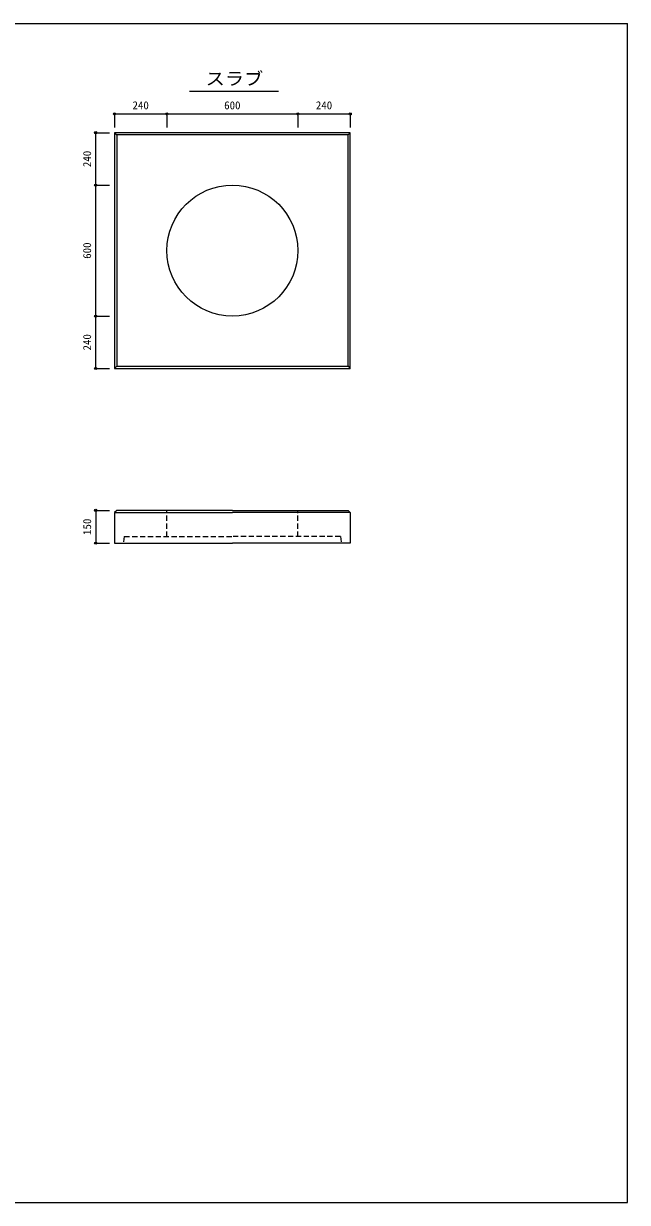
# Model space of a CAD drawing. Units: millimetres at full size, sheet at 1:20. Extents: x -3925 to 3915, y -2795 to 2605.
# Drawn here: x 1148 to 3915, y -2795 to 2605 of the extents above; entities that cross this region are included whole.
import ezdxf
from ezdxf.enums import TextEntityAlignment as Align

# ---------------------------------------------------------------- set-up
doc = ezdxf.new("R2010")
doc.units = ezdxf.units.MM
doc.header["$LTSCALE"] = 20
doc.header["$PDMODE"] = 32
doc.header["$PDSIZE"] = 10
doc.linetypes.add('DASHED1', pattern=[1.8, 1.2, -0.6])
for name, color, linetype in [('0-1_躯体', 3, 'DASHED1'), ('0-3_建具', 7, 'Continuous'), ('F-0_F-0ﾚｲﾔ', 2, 'Continuous')]:
    doc.layers.add(name, color=color, linetype=linetype)
doc.styles.add('ＭＳ ゴシック', font='')
doc.styles.get('ＭＳ ゴシック').set_extended_font_data('MS Gothic')

msp = doc.modelspace()

# ---------------------------------------------------------------- linework, layer by layer
at = {"layer": '0-1_躯体', "linetype": 'Continuous'}
for p, q in [((1564.67, 2104.74), (1574.67, 2094.74)), ((2644.67, 2104.74), (2634.67, 2094.74)), ((1574.67, 1034.74), (1564.67, 1024.74)), ((2634.67, 1034.74), (2644.67, 1024.74)), ((1574.67, 374.74), (1564.67, 364.74)), ((1564.67, 364.74), (1564.67, 224.74)), ((1564.67, 364.74), (2104.67, 364.74)), ((2104.67, 374.74), (1574.67, 374.74)), ((2104.67, 374.74), (2634.67, 374.74)), ((2644.67, 364.74), (2104.67, 364.74)), ((2634.67, 374.74), (2644.67, 364.74)), ((2644.67, 364.74), (2644.67, 224.74)), ((1564.67, 224.74), (2104.67, 224.74)), ((2644.67, 224.74), (2104.67, 224.74))]:
    msp.add_line(p, q, dxfattribs=at)
at = {"layer": '0-1_躯体'}
for p, q in [((1804.67, 254.74), (1804.67, 374.74)), ((2404.67, 254.74), (2404.67, 374.74)), ((1609.67, 254.74), (1604.67, 224.74)), ((1609.67, 254.74), (2104.67, 254.74)), ((2599.67, 254.74), (2104.67, 254.74)), ((2599.67, 254.74), (2604.67, 224.74))]:
    msp.add_line(p, q, dxfattribs=at)
at = {"layer": '0-1_躯体', "linetype": 'Continuous'}
for points in [[(1564.67, 1024.74), (2644.67, 1024.74), (2644.67, 2104.74), (1564.67, 2104.74)], [(1574.67, 1034.74), (2634.67, 1034.74), (2634.67, 2094.74), (1574.67, 2094.74)]]:
    msp.add_lwpolyline(points, close=True, dxfattribs=at)
msp.add_circle((2104.67, 1564.74), 300, dxfattribs=at)
at = {"layer": '0-3_建具', "color": 2}
msp.add_line((1907.73, 2295.7), (2315.76, 2295.7), dxfattribs=at)
at = {"layer": '0-3_建具'}
for p, q in [((1564.67, 2191.01), (1804.67, 2191.01)), ((1564.67, 2191.01), (1564.67, 2128.14)), ((1804.67, 2191.01), (1804.67, 2128.14)), ((1804.67, 2191.01), (2404.67, 2191.01)), ((2404.67, 2191.01), (2404.67, 2128.14)), ((2404.67, 2191.01), (2644.67, 2191.01)), ((2644.67, 2191.01), (2644.67, 2128.14)), ((1478.4, 1864.74), (1478.4, 2104.74)), ((1478.4, 2104.74), (1541.27, 2104.74)), ((1478.4, 1264.74), (1478.4, 1864.74)), ((1478.4, 1864.74), (1541.27, 1864.74)), ((1478.4, 1024.74), (1478.4, 1264.74)), ((1478.4, 1264.74), (1541.27, 1264.74)), ((1478.4, 1024.74), (1541.27, 1024.74)), ((1478.4, 374.74), (1478.4, 224.74)), ((1478.4, 374.74), (1541.27, 374.74)), ((1478.4, 224.74), (1541.27, 224.74))]:
    msp.add_line(p, q, dxfattribs=at)
for p in [(1564.67, 2191.01), (1804.67, 2191.01), (2404.67, 2191.01), (2644.67, 2191.01), (1478.4, 2104.74), (1478.4, 1864.74), (1478.4, 1264.74), (1478.4, 1024.74), (1478.4, 374.74), (1478.4, 224.74)]:
    msp.add_point(p, dxfattribs=at)
at = {"layer": 'F-0_F-0ﾚｲﾔ'}
for p, q in [((3914.67, -2795.26), (3914.67, 2604.74)), ((-3925.33, -2795.26), (3914.67, -2795.26))]:
    msp.add_line(p, q, dxfattribs=at)
msp.add_lwpolyline([(-3925.33, -2795.26), (-3925.33, 2604.74), (3914.67, 2604.74)], dxfattribs=at)

# ---------------------------------------------------------------- texts
at = {"layer": '0-3_建具', "style": 'ＭＳ ゴシック', "width": 1.1}
msp.add_text('スラブ', height=58.65, dxfattribs=at).set_placement((1982.25, 2305.39), align=Align.BOTTOM_LEFT)
at = {"layer": '0-3_建具', "color": 4, "style": 'ＭＳ ゴシック'}
for s, p in [('240', (1647.17, 2201.01)), ('600', (2067.17, 2201.01)), ('240', (2487.17, 2201.01))]:
    msp.add_text(s, height=36.66, dxfattribs=at).set_placement(p, align=Align.BOTTOM_LEFT)
for s, p in [('240', (1468.4, 1947.24)), ('600', (1468.4, 1527.24)), ('240', (1468.4, 1107.24)), ('150', (1468.4, 262.24))]:
    msp.add_text(s, height=36.66, rotation=90, dxfattribs=at).set_placement(p, align=Align.BOTTOM_LEFT)

doc.saveas('drawing.dxf')
